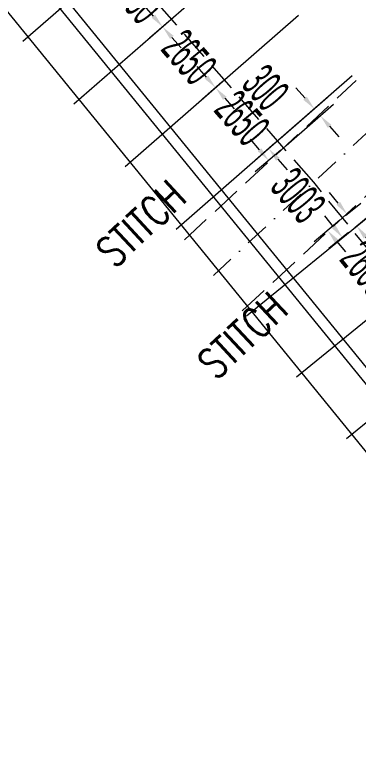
# Model space of a CAD drawing. Header units: millimetres. Extents: x 27228149 to 29012050, y 40856015 to 42918728.
# Drawn here: x 27579484 to 27590765, y 42067058 to 42091753 of the extents above; entities that cross this region are included whole.
import ezdxf

# ---------------------------------------------------------------- set-up
doc = ezdxf.new("R2010")
doc.units = ezdxf.units.MM
doc.header["$LTSCALE"] = 0.05
doc.linetypes.add('DGN Style 3', pattern=[27349.722329, 19535.51595, -7814.20638])
doc.linetypes.add('DGN Style 4', pattern=[31276.361035, 15628.41276, -7814.20638, 19.535516, -7814.20638])
doc.layers.get('Defpoints').update_dxf_attribs({"lineweight": 0})
for name, color, linetype, lineweight in [('InnerEdge_NB', 7, 'Continuous', 0), ('InnerEdge_SB', 7, 'Continuous', 0), ('OuterEdge_NBRamp', 7, 'Continuous', 0), ('OuterEdge_SB', 7, 'Continuous', 0), ('PlacementCurve_NB', 1, 'DGN Style 3', 0), ('PlacementCurve_NBRamp', 1, 'DGN Style 3', 0), ('PlacementCurve_SB', 1, 'DGN Style 3', 0), ('S-_ANOT----_A-', 7, 'Continuous', 0), ('S-_ANOT----_T-', 7, 'Continuous', 0), ('S-_GRIDLINE_E- Adjusted', 6, 'DGN Style 4', 0), ('S-_SEG-----_E-NBRamp', 3, 'Continuous', 13), ('S-_WALLLBW-_E-', 40, 'Continuous', 13)]:
    doc.layers.add(name, color=color, linetype=linetype, lineweight=lineweight)
doc.styles.add('Styletxt', font='txt.shx')
doc.styles.add('StyleWORKING', font='WORKING.shx')
doc.dimstyles.new('dim300', dxfattribs={"dimtxt": 750, "dimasz": 750, "dimexe": 375, "dimexo": 375, "dimgap": 375, "dimtad": 1, "dimdec": 0, "dimzin": 11, "dimdsep": 46, "dimtxsty": 'StyleWORKING', "dimsah": 1, "dimcen": 0.09, "dimclrd": 7, "dimclre": 7, "dimadec": 4, "dimazin": 3, "dimtfac": 1, "dimtdec": 0, "dimtmove": 0, "dimatfit": 3, "dimfxl": 1, "dimtolj": 1, "dimtzin": 0, "dimlwd": 0, "dimlwe": 0, "dimarcsym": 0})

# ---------------------------------------------------------------- blocks, each defined once
blk = doc.blocks.new('*D193')
at = {"layer": 'Defpoints', "color": 0, "linetype": 'Continuous', "transparency": 16777216}
for p in [(27582872, 42093618), (27584614, 42091621), (27584324, 42091369)]:
    blk.add_point(p, dxfattribs=at)
at = {"layer": 'S-_ANOT----_A-', "color": 7, "linetype": 'Continuous', "lineweight": 0, "transparency": 16777216}
for p, q in [((27582283, 42093715), (27581981, 42094062)), ((27584626, 42091022), (27584928, 42090674))]:
    blk.add_line(p, q, dxfattribs=at)
at = {"layer": 'S-_ANOT----_A-', "linetype": 'Continuous', "transparency": 16777216}
for p, q in [((27582785, 42093542), (27582151, 42092991)), ((27584527, 42091545), (27583890, 42090991))]:
    blk.add_line(p, q, dxfattribs=at)
at = {"layer": 'S-_ANOT----_A-', "color": 7, "linetype": 'Continuous', "transparency": 16777216}
for points in [[(27582341, 42093765), (27582225, 42093665), (27582585, 42093368)], [(27584684, 42091072), (27584568, 42090971), (27584324, 42091369)]]:
    blk.add_solid(points, dxfattribs=at)
at = {"layer": 'S-_ANOT----_A-', "color": 0, "linetype": 'Continuous', "transparency": 16777216, "insert": (27583455, 42092369), "char_height": 1150, "attachment_point": 5, "rotation": 311.0207, "style": 'StyleWORKING'}
blk.add_mtext('\\A1;{\\W0.47826;\\C0;2650}', dxfattribs=at)
blk = doc.blocks.new('*D194')
at = {"layer": 'Defpoints', "color": 0, "linetype": 'Continuous', "transparency": 16777216}
for p in [(27584614, 42091621), (27586355, 42089623), (27586063, 42089369)]:
    blk.add_point(p, dxfattribs=at)
at = {"layer": 'S-_ANOT----_A-', "color": 7, "linetype": 'Continuous', "lineweight": 0, "transparency": 16777216}
for p, q in [((27584022, 42091716), (27583720, 42092063)), ((27586365, 42089022), (27586667, 42088675))]:
    blk.add_line(p, q, dxfattribs=at)
at = {"layer": 'S-_ANOT----_A-', "linetype": 'Continuous', "transparency": 16777216}
for p, q in [((27584527, 42091545), (27583890, 42090991)), ((27586269, 42089548), (27585629, 42088992))]:
    blk.add_line(p, q, dxfattribs=at)
at = {"layer": 'S-_ANOT----_A-', "color": 7, "linetype": 'Continuous', "transparency": 16777216}
for points in [[(27584080, 42091766), (27583964, 42091665), (27584324, 42091369)], [(27586423, 42089072), (27586307, 42088972), (27586063, 42089369)]]:
    blk.add_solid(points, dxfattribs=at)
at = {"layer": 'S-_ANOT----_A-', "color": 0, "linetype": 'Continuous', "transparency": 16777216, "insert": (27585195, 42090370), "char_height": 1150, "attachment_point": 5, "rotation": 311.0207, "style": 'StyleWORKING'}
blk.add_mtext('\\A1;{\\W0.47826;\\C0;2650}', dxfattribs=at)
blk = doc.blocks.new('*D195')
at = {"layer": 'Defpoints', "color": 0, "linetype": 'Continuous', "transparency": 16777216}
for p in [(27590514, 42084690), (27592187, 42082700), (27591867, 42082439)]:
    blk.add_point(p, dxfattribs=at)
at = {"layer": 'S-_ANOT----_A-', "color": 7, "linetype": 'Continuous', "lineweight": 0, "transparency": 16777216}
for p, q in [((27589935, 42084812), (27589645, 42085169)), ((27592158, 42082082), (27592448, 42081726))]:
    blk.add_line(p, q, dxfattribs=at)
at = {"layer": 'S-_ANOT----_A-', "linetype": 'Continuous', "transparency": 16777216}
for p, q in [((27590425, 42084618), (27589780, 42084093)), ((27592098, 42082627), (27591421, 42082076))]:
    blk.add_line(p, q, dxfattribs=at)
at = {"layer": 'S-_ANOT----_A-', "color": 7, "linetype": 'Continuous', "transparency": 16777216}
for points in [[(27589995, 42084861), (27589876, 42084764), (27590226, 42084456)], [(27592217, 42082131), (27592098, 42082034), (27591867, 42082439)]]:
    blk.add_solid(points, dxfattribs=at)
at = {"layer": 'S-_ANOT----_A-', "color": 0, "linetype": 'Continuous', "transparency": 16777216, "insert": (27591048, 42083448), "char_height": 1150, "attachment_point": 5, "rotation": 309.1487, "style": 'StyleWORKING'}
blk.add_mtext('\\A1;{\\W0.47826;\\C0;2600}', dxfattribs=at)
blk = doc.blocks.new('*D898')
at = {"layer": 'Defpoints', "color": 0, "linetype": 'Continuous', "transparency": 16777216}
for p in [(27589302, 42088677), (27588097, 42087626), (27588295, 42087400)]:
    blk.add_point(p, dxfattribs=at)
at = {"layer": 'S-_ANOT----_A-', "color": 7, "linetype": 'Continuous', "lineweight": 0, "transparency": 16777216}
for p, q in [((27588999, 42089023), (27588697, 42089370)), ((27589801, 42088104), (27590104, 42087757))]:
    blk.add_line(p, q, dxfattribs=at)
at = {"layer": 'S-_ANOT----_A-', "linetype": 'Continuous', "transparency": 16777216}
for p, q in [((27588184, 42087702), (27589735, 42089055)), ((27588381, 42087476), (27589932, 42088829))]:
    blk.add_line(p, q, dxfattribs=at)
at = {"layer": 'S-_ANOT----_A-', "color": 7, "linetype": 'Continuous', "transparency": 16777216}
for points in [[(27589057, 42089074), (27588942, 42088973), (27589302, 42088677)], [(27589859, 42088154), (27589743, 42088054), (27589499, 42088451)]]:
    blk.add_solid(points, dxfattribs=at)
at = {"layer": 'S-_ANOT----_A-', "color": 0, "linetype": 'Continuous', "transparency": 16777216, "insert": (27587703, 42089371), "char_height": 1150, "attachment_point": 5, "rotation": 311.0945, "style": 'StyleWORKING'}
blk.add_mtext('\\A1;{\\W0.47826;\\C0;300}', dxfattribs=at)
blk = doc.blocks.new('*D899')
at = {"layer": 'Defpoints', "color": 0, "linetype": 'Continuous', "transparency": 16777216}
for p in [(27590230, 42085104), (27590376, 42085222), (27590546, 42084716)]:
    blk.add_point(p, dxfattribs=at)
at = {"layer": 'S-_ANOT----_A-', "color": 7, "linetype": 'Continuous', "lineweight": 0, "transparency": 16777216}
for p, q in [((27590085, 42085579), (27589795, 42085936)), ((27590982, 42084478), (27591272, 42084121))]:
    blk.add_line(p, q, dxfattribs=at)
at = {"layer": 'S-_ANOT----_A-', "linetype": 'Continuous', "transparency": 16777216}
for p, q in [((27590319, 42085176), (27590822, 42085585)), ((27590635, 42084788), (27591137, 42085198))]:
    blk.add_line(p, q, dxfattribs=at)
at = {"layer": 'S-_ANOT----_A-', "color": 7, "linetype": 'Continuous', "transparency": 16777216}
for points in [[(27590145, 42085627), (27590026, 42085531), (27590376, 42085222)], [(27591041, 42084526), (27590922, 42084429), (27590691, 42084834)]]:
    blk.add_solid(points, dxfattribs=at)
at = {"layer": 'S-_ANOT----_A-', "color": 0, "linetype": 'Continuous', "transparency": 16777216, "insert": (27592464, 42083881), "char_height": 1150, "attachment_point": 5, "rotation": 309.1487, "style": 'StyleWORKING'}
blk.add_mtext('\\A1;{\\W0.47826;\\C0;500}', dxfattribs=at)
blk = doc.blocks.new('*D1034')
at = {"layer": 'Defpoints', "color": 0, "linetype": 'Continuous', "transparency": 16777216}
for p in [(27586355, 42089623), (27588095, 42087624), (27587803, 42087370)]:
    blk.add_point(p, dxfattribs=at)
at = {"layer": 'S-_ANOT----_A-', "color": 7, "linetype": 'Continuous', "lineweight": 0, "transparency": 16777216}
for p, q in [((27585761, 42089716), (27585459, 42090063)), ((27588104, 42087023), (27588406, 42086676))]:
    blk.add_line(p, q, dxfattribs=at)
at = {"layer": 'S-_ANOT----_A-', "linetype": 'Continuous', "transparency": 16777216}
for p, q in [((27586269, 42089548), (27585629, 42088992)), ((27588008, 42087549), (27587369, 42086992))]:
    blk.add_line(p, q, dxfattribs=at)
at = {"layer": 'S-_ANOT----_A-', "color": 7, "linetype": 'Continuous', "transparency": 16777216}
for points in [[(27585819, 42089767), (27585703, 42089666), (27586063, 42089369)], [(27588162, 42087073), (27588047, 42086972), (27587803, 42087370)]]:
    blk.add_solid(points, dxfattribs=at)
at = {"layer": 'S-_ANOT----_A-', "color": 0, "linetype": 'Continuous', "transparency": 16777216, "insert": (27586934, 42088370), "char_height": 1150, "attachment_point": 5, "rotation": 311.0207, "style": 'StyleWORKING'}
blk.add_mtext('\\A1;{\\W0.47826;\\C0;2650}', dxfattribs=at)
blk = doc.blocks.new('*D1035')
at = {"layer": 'Defpoints', "color": 0, "linetype": 'Continuous', "transparency": 16777216}
for p in [(27588295, 42087400), (27590230, 42085104), (27589736, 42084687)]:
    blk.add_point(p, dxfattribs=at)
at = {"layer": 'S-_ANOT----_A-', "color": 7, "linetype": 'Continuous', "lineweight": 0, "transparency": 16777216}
for p, q in [((27587504, 42087335), (27587207, 42087687)), ((27590032, 42084335), (27590329, 42083984))]:
    blk.add_line(p, q, dxfattribs=at)
at = {"layer": 'S-_ANOT----_A-', "linetype": 'Continuous', "transparency": 16777216}
for p, q in [((27588207, 42087326), (27587361, 42086613)), ((27590142, 42085029), (27589296, 42084317))]:
    blk.add_line(p, q, dxfattribs=at)
at = {"layer": 'S-_ANOT----_A-', "color": 7, "linetype": 'Continuous', "transparency": 16777216}
for points in [[(27587562, 42087385), (27587445, 42087286), (27587800, 42086984)], [(27590091, 42084385), (27589973, 42084286), (27589736, 42084687)]]:
    blk.add_solid(points, dxfattribs=at)
at = {"layer": 'S-_ANOT----_A-', "color": 0, "linetype": 'Continuous', "transparency": 16777216, "insert": (27588769, 42085836), "char_height": 1150, "attachment_point": 5, "rotation": 310.1208, "style": 'StyleWORKING'}
blk.add_mtext('\\A1;{\\W0.47826;\\C0;3003}', dxfattribs=at)

msp = doc.modelspace()

# ---------------------------------------------------------------- linework, layer by layer
at = {"layer": 'InnerEdge_NB'}
msp.add_lwpolyline([(27283724.5, 42878514.7, -0.0568157), (27345588.8, 42682480.7), (27368075.3, 42566916.3, 0.0263705), (27393633.3, 42464653, 0.0426618), (27458420.2, 42303807.1, 0.1075608), (27699785.7, 42006839.6, 0.026969), (27783127.3, 41947329.2), (27839783.5, 41911319.6)], format="xyb", dxfattribs=at)
at = {"layer": 'InnerEdge_SB', "extrusion": (0, 0, -1)}
msp.add_lwpolyline([(-27784629.2, 41949692.3, 0.026969), (-27701533.2, 42009027.3, 0.1075608), (-27460918.9, 42305070.6, 0.0691101), (-27370363.7, 42569291.8)], format="xyb", dxfattribs=at)
at = {"layer": 'OuterEdge_NBRamp'}
msp.add_line((27605837.6, 42061971.8), (27545381.3, 42136234.4), dxfattribs=at)
at = {"layer": 'OuterEdge_SB'}
msp.add_arc((28261355.6, 42709836.2), 882808.3, 206.7701516, 231.3876643, dxfattribs=at)
at = {"layer": 'PlacementCurve_NB'}
msp.add_lwpolyline([(27288809.3, 42846343.4, -0.0480477), (27337834.2, 42680971.8), (27359958.8, 42567267.3, 0.0690894), (27451045.4, 42301107.2, 0.1079959), (27694979, 42000696.1, 0.0193193), (27725549.4, 41977271, 0.0146476), (27778701.6, 41940923.9), (27835716.4, 41904662.4)], format="xyb", dxfattribs=at)
at = {"layer": 'PlacementCurve_NBRamp'}
msp.add_lwpolyline([(27635265.1, 42030698.3), (27611982.7, 42058383.2), (27589280.9, 42086269.3), (27569129.4, 42109374), (27546519.9, 42137146.6, -0.0276788), (27487362.1, 42220234.4), (27469115.5, 42250954.1), (27454819.3, 42278027.7)], format="xyb", dxfattribs=at)
at = {"layer": 'PlacementCurve_SB'}
msp.add_lwpolyline([(27305541.4, 42854039, -0.0482858), (27355899.2, 42684467.3), (27377998.9, 42570890.3, 0.0688708), (27467496.8, 42309348.2, 0.1110949), (27715510, 42007942.3, 0.028125), (27802629.8, 41947720.4), (27845874.9, 41921290)], format="xyb", dxfattribs=at)
at = {"layer": 'S-_GRIDLINE_E- Adjusted'}
msp.add_line((27585989.9, 42083215.8), (27644876.9, 42137852.6), dxfattribs=at)
at = {"layer": 'S-_SEG-----_E-NBRamp'}
for p, q in [((27585272.6, 42095711.6), (27579743.2, 42090889)), ((27587028.4, 42093726.7), (27581417.2, 42088832.7)), ((27588784.2, 42091741.8), (27583091.2, 42086776.4)), ((27590540.1, 42089756.9), (27584765.3, 42084720.1)), ((27587071.3, 42081887.4), (27593139.5, 42086827.5)), ((27594876.5, 42084888.9), (27588712.8, 42079871.1)), ((27596613.4, 42082950.3), (27590354.3, 42077854.8))]:
    msp.add_line(p, q, dxfattribs=at)
at = {"layer": 'S-_SEG-----_E-NBRamp', "linetype": 'DGN Style 3'}
for p, q in [((27585040.9, 42084381.5), (27590673, 42089607.1)), ((27586938.9, 42082050.1), (27592664.7, 42087362.6))]:
    msp.add_line(p, q, dxfattribs=at)
at = {"layer": 'S-_WALLLBW-_E-'}
for p, q in [((27605566.2, 42061750.8), (27545109.8, 42136013.4)), ((27604480.5, 42060867), (27544024.1, 42135129.6))]:
    msp.add_line(p, q, dxfattribs=at)
for radius in [881058.3, 882458.3]:
    msp.add_arc((28261355.6, 42709836.2), radius, 206.7701516, 231.3876645, dxfattribs=at)

# ---------------------------------------------------------------- texts
at = {"layer": 'S-_ANOT----_T-', "linetype": 'Continuous', "style": 'Styletxt', "width": 0.75}
for p in [(27582751.1, 42083420.9), (27586078.7, 42079753.6)]:
    msp.add_text('STITCH', height=1000, rotation=42.9601, dxfattribs=at).set_placement(p)

# ---------------------------------------------------------------- dimensions: what is measured, and where the dimension line sits
at = {"layer": 'S-_ANOT----_A-', "linetype": 'Continuous'}
for base, p1, p2, angle, override, picture, middle, turn in [((27584323.9, 42091368.6), (27582871.8, 42093617.7), (27584613.6, 42091620.6), 131.02072, {"dimscale": 1000, "dimtxt": 1.15, "dimasz": 0.46, "dimexe": 0.575, "dimexo": 0.115, "dimgap": 0.2875, "dimtad": 1, "dimjust": 0, "dimtih": 0, "dimtoh": 0, "dimlfac": 1, "dimsah": 1, "dimcen": 0, "dimse1": 0, "dimse2": 0, "dimclre": 256, "dimclrt": 0, "dimtol": 0, "dimtfac": 1, "dimtofl": 0, "dimtmove": 2, "dimatfit": 3, "dimfrac": 0, "dimtolj": 1, "dimlwe": 65535}, '*D193', (27583455.3, 42092369.1), 311.02072), ((27586063.2, 42089369.2), (27584613.6, 42091620.6), (27586355.5, 42089623.5), 131.02072, {"dimscale": 1000, "dimtxt": 1.15, "dimasz": 0.46, "dimexe": 0.575, "dimexo": 0.115, "dimgap": 0.2875, "dimtad": 1, "dimjust": 0, "dimtih": 0, "dimtoh": 0, "dimlfac": 1, "dimsah": 1, "dimcen": 0, "dimse1": 0, "dimse2": 0, "dimclre": 256, "dimclrt": 0, "dimtol": 0, "dimtfac": 1, "dimtofl": 0, "dimtmove": 2, "dimatfit": 3, "dimfrac": 0, "dimtolj": 1, "dimlwe": 65535}, '*D194', (27585194.6, 42090369.8), 311.02072), ((27589301.7, 42088676.8), (27588294.5, 42087400.3), (27588097.3, 42087626.4), 131.09453, {"dimscale": 1000, "dimtxt": 1.15, "dimasz": 0.46, "dimexe": 0.575, "dimexo": 0.115, "dimgap": 0.2875, "dimtad": 1, "dimtih": 0, "dimtoh": 0, "dimlfac": 1, "dimsah": 1, "dimcen": 0, "dimse1": 0, "dimse2": 0, "dimclre": 256, "dimclrt": 0, "dimtol": 0, "dimtfac": 1, "dimtofl": 0, "dimtmove": 2, "dimatfit": 3, "dimfrac": 0, "dimtolj": 1, "dimlwe": 65535}, '*D898', (27587703.4, 42089371), 311.09453), ((27587802.5, 42087369.9), (27586355.5, 42089623.5), (27588094.8, 42087624.1), 131.02072, {"dimscale": 1000, "dimtxt": 1.15, "dimasz": 0.46, "dimexe": 0.575, "dimexo": 0.115, "dimgap": 0.2875, "dimtad": 1, "dimjust": 0, "dimtih": 0, "dimtoh": 0, "dimlfac": 1, "dimsah": 1, "dimcen": 0, "dimse1": 0, "dimse2": 0, "dimclre": 256, "dimclrt": 0, "dimtol": 0, "dimtfac": 1, "dimtofl": 0, "dimtmove": 2, "dimatfit": 3, "dimfrac": 0, "dimtolj": 1, "dimlwe": 65535}, '*D1034', (27586933.9, 42088370.4), 311.02072), ((27589735.7, 42084687.1), (27588294.5, 42087400.3), (27590229.9, 42085103.6), 130.1208, {"dimscale": 1000, "dimtxt": 1.15, "dimasz": 0.46, "dimexe": 0.575, "dimexo": 0.115, "dimgap": 0.2875, "dimtad": 1, "dimjust": 0, "dimtih": 0, "dimtoh": 0, "dimlfac": 1, "dimsah": 1, "dimcen": 0, "dimse1": 0, "dimse2": 0, "dimclre": 256, "dimclrt": 0, "dimtol": 0, "dimtfac": 1, "dimtofl": 0, "dimtmove": 2, "dimatfit": 3, "dimfrac": 0, "dimtolj": 1, "dimlwe": 65535}, '*D1035', (27588769, 42085836.3), 310.1208), ((27590375.7, 42085222.2), (27590545.6, 42084715.8), (27590229.9, 42085103.6), 129.14866, {"dimscale": 1000, "dimtxt": 1.15, "dimasz": 0.46, "dimexe": 0.575, "dimexo": 0.115, "dimgap": 0.2875, "dimtad": 1, "dimtih": 0, "dimtoh": 0, "dimlfac": 1, "dimsah": 1, "dimcen": 0, "dimse1": 0, "dimse2": 0, "dimclre": 256, "dimclrt": 0, "dimtol": 0, "dimtfac": 1, "dimtofl": 0, "dimtmove": 2, "dimatfit": 3, "dimfrac": 0, "dimtolj": 1, "dimlwe": 65535}, '*D899', (27592464.4, 42083880.5), 309.14866), ((27591867.4, 42082439.2), (27590514.2, 42084690.3), (27592187.1, 42082699.5), 129.14866, {"dimscale": 1000, "dimtxt": 1.15, "dimasz": 0.46, "dimexe": 0.575, "dimexo": 0.115, "dimgap": 0.2875, "dimtad": 1, "dimjust": 0, "dimtih": 0, "dimtoh": 0, "dimlfac": 1, "dimsah": 1, "dimcen": 0, "dimse1": 0, "dimse2": 0, "dimclre": 256, "dimclrt": 0, "dimtol": 0, "dimtfac": 1, "dimtofl": 0, "dimtmove": 2, "dimatfit": 3, "dimfrac": 0, "dimtolj": 1, "dimlwe": 65535}, '*D195', (27591047.7, 42083448.3), 309.14866)]:
    dim = msp.add_linear_dim(base=base, p1=p1, p2=p2, angle=angle, text='{\\W0.47826;\\C0;<>}', dimstyle='dim300', override=override, dxfattribs=at)
    dim.commit()
    dim.dimension.update_dxf_attribs({"geometry": picture, "text_midpoint": middle, "dimtype": 160, "text_rotation": turn})

doc.saveas('drawing.dxf')
